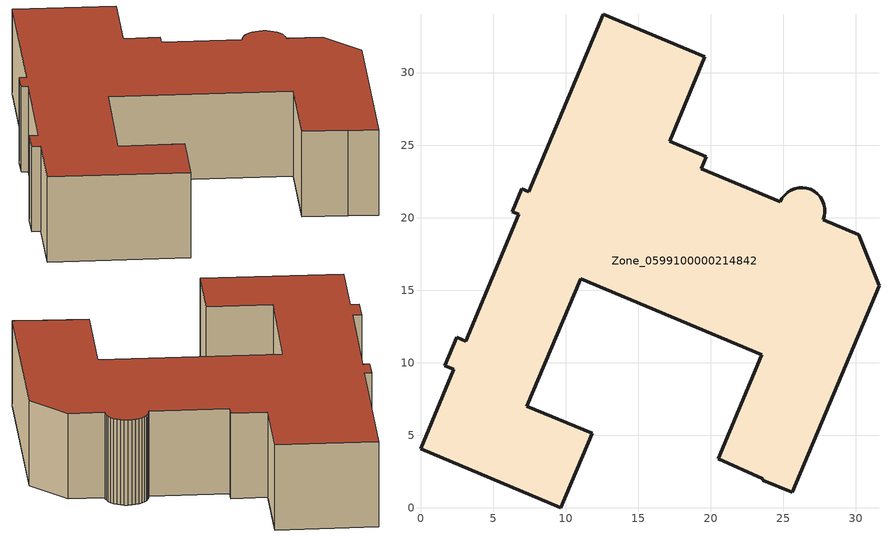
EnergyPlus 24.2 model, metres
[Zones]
Zone_0599100000214842
 floor ground (C_G): 23.59,1.9 23.61,1.99 20.52,3.38 23.52,10.54 11.05,15.79 7.31,7.01 11.83,5.12 9.68,0 0,4.08 2.29,9.54 1.68,9.8 2.49,11.74 3.11,11.48 6.79,20.22 6.31,20.42 6.98,21.99 7.46,21.79 12.61,34.02 19.61,31.09 17.17,25.27 19.69,24.21 19.34,23.38 24.79,21.09 24.92,21.34 25.1,21.56 25.3,21.75 25.54,21.89 25.8,22 26.07,22.05 26.35,22.07 26.63,22.03 26.9,21.94 27.14,21.81 27.36,21.64 27.55,21.43 27.7,21.2 27.81,20.94 27.87,20.66 27.88,20.39 27.84,20.11 27.76,19.84 30.2,18.82 31.61,15.32 25.62,1.05 z0
 wall outside (C_F): 27.84,20.11 27.88,20.39 27.87,20.66 27.81,20.94 27.7,21.2 27.55,21.43 27.36,21.64 27.14,21.81 26.9,21.94 26.63,22.03 26.35,22.07 26.07,22.05 25.8,22 25.54,21.89 25.3,21.75 25.1,21.56 24.92,21.34 24.79,21.09 19.34,23.38 19.69,24.21 17.17,25.27 19.61,31.09 12.61,34.02 7.46,21.79 6.98,21.99 6.31,20.42 6.79,20.22 3.11,11.48 2.49,11.74 1.68,9.8 2.29,9.54 0,4.08 9.68,0 11.83,5.12 7.31,7.01 11.05,15.79 23.52,10.54 20.52,3.38 23.61,1.99 23.59,1.9 25.62,1.05 31.61,15.32 30.2,18.82 27.76,19.84 27.84,20.11 z0:6.7
 roof outside (C_R): 23.61,1.99 23.59,1.9 25.62,1.05 31.61,15.32 30.2,18.82 27.76,19.84 27.84,20.11 27.88,20.39 27.87,20.66 27.81,20.94 27.7,21.2 27.55,21.43 27.36,21.64 27.14,21.81 26.9,21.94 26.63,22.03 26.35,22.07 26.07,22.05 25.8,22 25.54,21.89 25.3,21.75 25.1,21.56 24.92,21.34 24.79,21.09 19.34,23.38 19.69,24.21 17.17,25.27 19.61,31.09 12.61,34.02 7.46,21.79 6.98,21.99 6.31,20.42 6.79,20.22 3.11,11.48 2.49,11.74 1.68,9.8 2.29,9.54 0,4.08 9.68,0 11.83,5.12 7.31,7.01 11.05,15.79 23.52,10.54 20.52,3.38 z6.7
[BUILDING]
Pand.0599100000214842: North Axis=0; Terrain=City; Loads Convergence Tolerance Value=0.04; Temperature Convergence Tolerance Value=0.4; Solar Distribution=FullExterior; Maximum Number of Warmup Days=25; Minimum Number of Warmup Days=1
[Site:Location]
Rotterdam.The.Hague.AP_ZH_NLD Design_Conditions: Latitude=51.96; Longitude=4.45; Time Zone=1; Elevation=-4.5
[SITE:GROUNDTEMPERATURE:BUILDINGSURFACE]
18, 18, 18, 18, 18, 18, 18, 18, 18, 18, 18, 18
[MATERIAL] Thermal Absorptance=0.9; Solar Absorptance=0.7; Visible Absorptance=0.7
Name | Roughness | Thickness | Conductivity | Density | Specific Heat
G.D.1975-1991 | MediumSmooth | 0.15 | 0.288461 | 540 | 1210
F.D.1975-1991 | Rough | 0.3 | 0.230769 | 1920 | 840
R.D.1975-1991 | MediumRough | 0.2 | 0.153846 | 1500 | 1000
[CONSTRUCTION]
C_G: G.D.1975-1991
C_F: F.D.1975-1991
C_R: R.D.1975-1991
[ZONE]
Zone_0599100000214842: Type=1; Multiplier=1; Ceiling Height=Autocalculate; Volume=Autocalculate; Floor Area=autocalculate; Part of Total Floor Area=Yes
[ZONEINFILTRATION:DESIGNFLOWRATE]
Infil_Zone_0599100000214842: Zone or ZoneList or Space or SpaceList=Zone_0599100000214842; Schedule=AlwaysOn; Design Flow Rate Calculation Method=Flow/Area; Flow Rate per Floor Area=0.0042; Constant Term Coefficient=1; Temperature Term Coefficient=0; Velocity Term Coefficient=0; Velocity Squared Term Coefficient=0
[HVACTEMPLATE:ZONE:IDEALLOADSAIRSYSTEM]
Zone_0599100000214842: Maximum Heating Supply Air Temperature=50; Minimum Cooling Supply Air Temperature=13; Maximum Heating Supply Air Humidity Ratio=0.0156; Minimum Cooling Supply Air Humidity Ratio=0.0077; Heating Limit=NoLimit; Cooling Limit=NoLimit; Dehumidification Control Type=ConstantSensibleHeatRatio; Cooling Sensible Heat Ratio=0.7; Dehumidification Setpoint=60; Humidification Control Type=None; Humidification Setpoint=30; Outdoor Air Method=None; Outdoor Air Flow Rate per Person=0.00944; Outdoor Air Flow Rate per Zone Floor Area=0; Outdoor Air Flow Rate per Zone=0; Demand Controlled Ventilation Type=None; Outdoor Air Economizer Type=NoEconomizer; Heat Recovery Type=None; Sensible Heat Recovery Effectiveness=0.7; Latent Heat Recovery Effectiveness=0.65
[ZONECONTROL:THERMOSTAT]
ThermostatControl_Zone_0599100000214842: Zone or ZoneList=Zone_0599100000214842; Control Type Schedule=DualSetpointControlType; Control 1=Thermostat_Zone_0599100000214842; Temperature Difference Between Cutout And Setpoint=0
[THERMOSTATSETPOINT:DUALSETPOINT]
Thermostat_Zone_0599100000214842: Heating Setpoint Temperature Schedule=HeatingSetpoint_Zone_0599100000214842; Cooling Setpoint Temperature Schedule=CoolingSetpoint_Zone_0599100000214842
[SCHEDULE:COMPACT]
HeatingSetpoint_Zone_0599100000214842: Through: 12/31, For: AllDays, Until: 24:00, 21
CoolingSetpoint_Zone_0599100000214842: Through: 12/31, For: AllDays, Until: 24:00, 24
DualSetpointControlType: Through: 12/31, For: AllDays, Until: 24:00, 4
AlwaysOn: Through: 12/31, For: AllDays, Until: 24:00, 1
